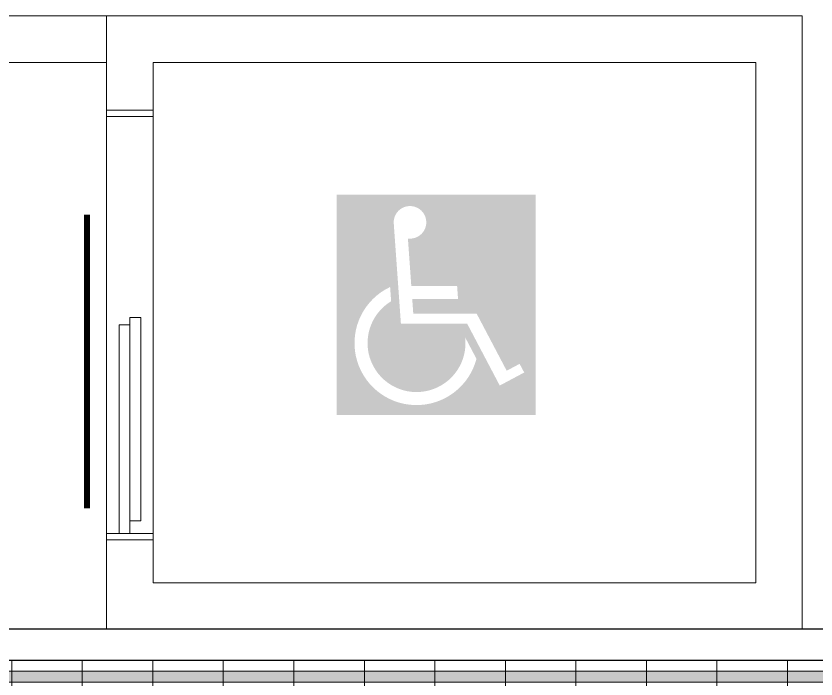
# Model space of a CAD drawing. Header units: metres. Extents: x 512 to 829, y -209 to 245.
# Drawn here: x 706.519 to 710.382, y -163.112 to -159.911 of the extents above; entities that cross this region are included whole.
import ezdxf

# ---------------------------------------------------------------- set-up
doc = ezdxf.new("R2010")
doc.units = ezdxf.units.M
doc.header["$LTSCALE"] = 0.508
for name, color, linetype, lineweight in [('ARQ-CAIX', 1, 'Continuous', 15), ('COVID-ADESIVO ELEVADOR', 90, 'Continuous', 5), ('None', 7, 'Continuous', 5), ('PENA02', 7, 'Continuous', 15), ('PENA04', 4, 'Continuous', 15), ('ROTADEF', 253, 'Continuous', 15)]:
    doc.layers.add(name, color=color, linetype=linetype, lineweight=lineweight)

# ---------------------------------------------------------------- blocks, each defined once
blk = doc.blocks.new('Grupo-4153')
at = {"layer": 'None', "linetype": 'Continuous', "lineweight": 0}
blk.add_hatch(color=254, dxfattribs=at).paths.add_polyline_path([(-5.2884, -88.9005), (-11.4389, -88.9005), (-11.4389, -88.9524), (-5.3384, -88.9524), (-5.3384, -94.395), (-7.9059, -94.395), (-7.877, -94.4469), (-5.2884, -94.4469)])
at = {"layer": 'None', "color": 7, "linetype": 'Continuous', "lineweight": 18}
for points in [[(-11.3389, -94.4987), (-11.3389, -88.8487), (-4.6139, -88.8487), (-4.6139, -94.4987)], [(-11.0004, -90.6111), (-11.0004, -88.8487), (-10.6619, -88.8487), (-10.6619, -90.6111)], [(-10.6619, -90.6111), (-10.6619, -88.8487), (-10.3234, -88.8487), (-10.3234, -90.6111)], [(-10.3234, -90.6111), (-10.3234, -88.8487), (-9.9849, -88.8487), (-9.9849, -90.6111)], [(-9.9849, -90.6111), (-9.9849, -88.8487), (-9.6464, -88.8487), (-9.6464, -90.6111)], [(-9.6464, -90.6111), (-9.6464, -88.8487), (-9.3079, -88.8487), (-9.3079, -90.6111)], [(-9.3079, -90.6111), (-9.3079, -88.8487), (-8.9694, -88.8487), (-8.9694, -90.6111)], [(-8.9694, -90.6111), (-8.9694, -88.8487), (-8.6309, -88.8487), (-8.6309, -90.6111)], [(-8.6309, -90.6111), (-8.6309, -88.8487), (-8.2924, -88.8487), (-8.2924, -90.6111)], [(-8.2924, -90.6111), (-8.2924, -88.8487), (-7.9539, -88.8487), (-7.9539, -90.6111)], [(-7.9539, -90.6111), (-7.9539, -88.8487), (-7.6154, -88.8487), (-7.6154, -90.6111)], [(-7.6154, -90.6111), (-7.6154, -88.8487), (-7.2769, -88.8487), (-7.2769, -90.6111)], [(-7.2769, -90.6111), (-7.2769, -88.8487), (-6.9384, -88.8487), (-6.9384, -90.6111)], [(-5.2884, -88.9005), (-11.4389, -88.9005), (-11.4389, -88.9524), (-5.3384, -88.9524), (-5.3384, -94.395), (-7.9059, -94.395), (-7.877, -94.4469), (-5.2884, -94.4469)]]:
    blk.add_lwpolyline(points, close=True, dxfattribs=at)

msp = doc.modelspace()

# ---------------------------------------------------------------- hatches: boundary and pattern name
at = {"layer": 'PENA02'}
h = msp.add_hatch(color=150, dxfattribs=at)
h.paths.add_polyline_path([(708.067, -160.773), (708.0668, -161.8367), (709.0281, -161.8368), (709.0282, -160.7731)])
h.paths.add_polyline_path([(708.3435, -160.9182, -2.966045), (708.4115, -160.9851), (708.4278, -161.2143), (708.649, -161.2143), (708.6535, -161.2773), (708.4323, -161.2773), (708.4374, -161.3482), (708.7436, -161.3483), (708.8884, -161.6235), (708.9507, -161.5902), (708.973, -161.632), (708.8548, -161.695), (708.6972, -161.3955), (708.3775, -161.3955)], flags=16)
h.paths.add_polyline_path([(708.3255, -161.2191, 1.570653), (708.7425, -161.5662), (708.6877, -161.462, -1.833984), (708.3304, -161.2879)])

# ---------------------------------------------------------------- linework, layer by layer
at = {"layer": 'ARQ-CAIX', "linetype": 'Continuous', "lineweight": 0}
for p, q in [((706.9558, -160.3656), (707.1821, -160.3656)), ((706.9558, -160.3957), (706.9558, -162.4091)), ((707.1821, -162.4091), (707.1821, -160.3957))]:
    msp.add_line(p, q, dxfattribs=at)
for points in [[(706.9558, -160.3656), (707.1821, -160.3656), (707.1821, -160.3957), (706.9558, -160.3957)], [(707.0694, -162.3484), (707.1222, -162.3484), (707.1222, -161.3658), (707.0694, -161.3658)], [(707.0166, -162.4091), (707.0694, -162.4091), (707.0694, -161.4024), (707.0166, -161.4024)], [(706.9558, -162.4393), (707.1821, -162.4393), (707.1821, -162.4091), (706.9558, -162.4091)]]:
    msp.add_lwpolyline(points, close=True, dxfattribs=at)
at = {"layer": 'COVID-ADESIVO ELEVADOR', "const_width": 0.0302, "flags": 128}
msp.add_lwpolyline([(706.8619, -160.8692), (706.8619, -162.2875)], dxfattribs=at)
at = {"layer": 'None', "color": 7, "linetype": 'Continuous', "lineweight": 18}
for p, q in [((706.9558, -159.9105), (706.2838, -159.9105)), ((706.9558, -160.1343), (706.1051, -160.1343))]:
    msp.add_line(p, q, dxfattribs=at)
at = {"layer": 'None', "color": 7, "linetype": 'Continuous', "lineweight": 25}
for p, q in [((713.1742, -162.8719), (706.2335, -162.8719)), ((713.1742, -163.0228), (706.0826, -163.0228))]:
    msp.add_line(p, q, dxfattribs=at)
at = {"layer": 'PENA04', "color": 7, "lineweight": 15}
msp.add_line((710.3152, -162.8719), (710.0329, -162.8719), dxfattribs=at)
at = {"layer": 'ROTADEF', "color": 7, "linetype": 'Continuous', "lineweight": 5}
for p, q in [((706.9558, -159.9105), (706.9558, -160.3656)), ((710.3152, -159.9105), (706.9584, -159.9105)), ((710.3152, -162.8719), (710.3152, -159.9105)), ((710.0914, -160.1343), (707.1821, -160.1343)), ((707.1821, -160.1343), (707.1821, -160.3656)), ((710.0914, -160.1343), (707.1821, -160.1343)), ((707.1821, -160.1343), (707.1821, -160.3656)), ((710.0914, -162.6481), (710.0914, -160.1343)), ((710.0914, -162.6481), (710.0914, -160.1343)), ((706.9558, -162.4393), (706.9558, -162.8719)), ((707.1821, -162.4393), (707.1821, -162.6481)), ((707.1821, -162.6481), (710.0914, -162.6481)), ((707.1821, -162.6481), (710.0914, -162.6481)), ((706.9558, -162.8719), (710.3152, -162.8719))]:
    msp.add_line(p, q, dxfattribs=at)

# ---------------------------------------------------------------- block references
at = {"layer": 'None', "color": 7, "xscale": 1.005894640890275, "yscale": 1.005894640890275, "zscale": 1.005894640890275}
msp.add_blockref('Grupo-4153', (717.5638, -73.6503), dxfattribs=at)

doc.saveas('drawing.dxf')
